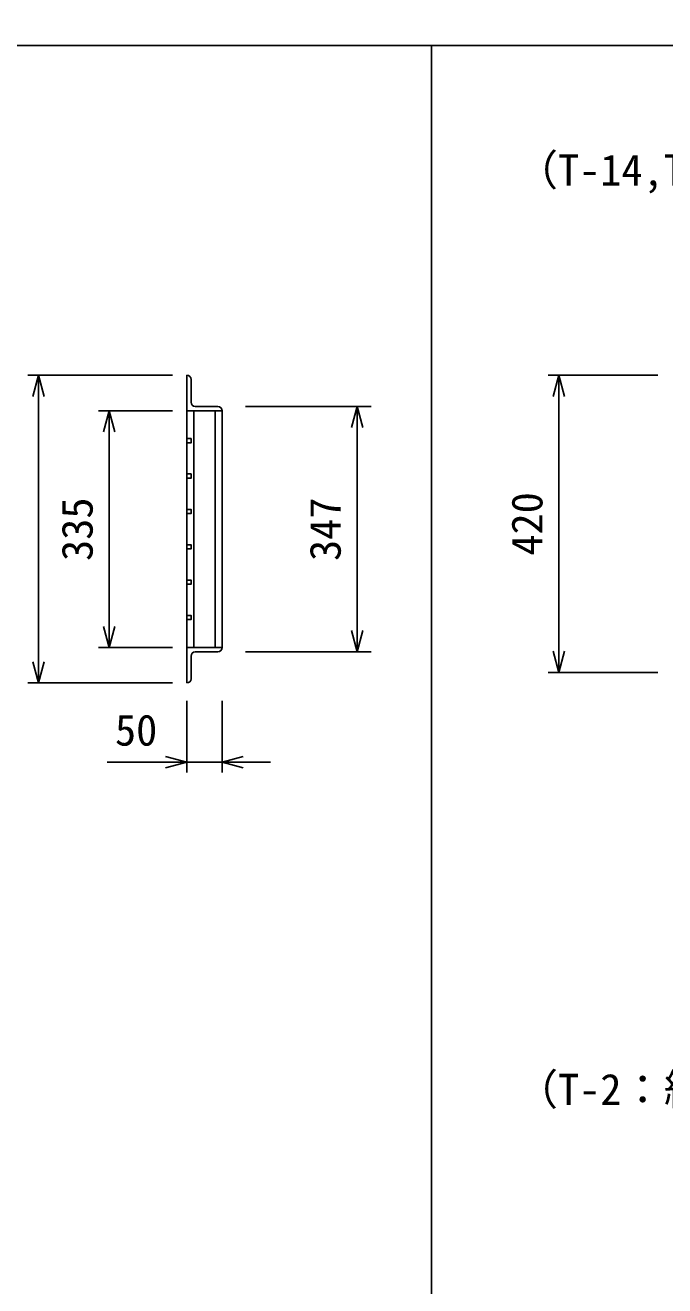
# Model space of a CAD drawing. Units: millimetres, scale not verified. Extents: x -25200 to 25200, y -8910 to 8910.
# Drawn here: x -11992 to -11087, y -3532 to -1750 of the extents above; entities that cross this region are included whole.
import ezdxf
from ezdxf.enums import TextEntityAlignment as Align

# ---------------------------------------------------------------- set-up
doc = ezdxf.new("R2010")
doc.units = ezdxf.units.MM
doc.header["$LTSCALE"] = 30
for name, color, linetype, lineweight in [('0-0_DIM', 7, 'Continuous', 25), ('0-2_HATCH', 6, 'Continuous', 25), ('0-6_TXT', 7, 'Continuous', 25)]:
    doc.layers.add(name, color=color, linetype=linetype, lineweight=lineweight)
doc.styles.add('ＭＳ ゴシック', font='')
doc.styles.get('ＭＳ ゴシック').set_extended_font_data('MS Gothic')

msp = doc.modelspace()

# ---------------------------------------------------------------- linework, layer by layer
at = {"layer": '0-0_DIM'}
for p, q in [((-11783.18, -2245.01), (-11988.18, -2245.01)), ((-11973.18, -2245.01), (-11973.18, -2680.01)), ((-11096.52, -2245.01), (-11251.52, -2245.01)), ((-11236.52, -2245.01), (-11236.52, -2665.01)), ((-11783.18, -2295.01), (-11888.18, -2295.01)), ((-11873.18, -2295.01), (-11873.18, -2630.01)), ((-11502.1, -2289.01), (-11680.18, -2289.01)), ((-11522.1, -2289.01), (-11522.1, -2636.01)), ((-11783.18, -2630.01), (-11888.18, -2630.01)), ((-11502.1, -2636.01), (-11680.18, -2636.01)), ((-11096.52, -2665.01), (-11251.52, -2665.01)), ((-11783.18, -2680.01), (-11988.18, -2680.01)), ((-11763.18, -2705.23), (-11763.18, -2806.82)), ((-11713.18, -2705.23), (-11713.18, -2806.82)), ((-11875.79, -2791.82), (-11763.18, -2791.82)), ((-11713.18, -2791.82), (-11763.18, -2791.82)), ((-11713.18, -2791.82), (-11644.71, -2791.82))]:
    msp.add_line(p, q, dxfattribs=at)
for points in [[(-11981.22, -2275.01), (-11973.18, -2245.01), (-11965.14, -2275.01)], [(-11244.56, -2275.01), (-11236.52, -2245.01), (-11228.48, -2275.01)], [(-11881.22, -2325.01), (-11873.18, -2295.01), (-11865.14, -2325.01)], [(-11530.14, -2319.01), (-11522.1, -2289.01), (-11514.07, -2319.01)], [(-11865.14, -2600.01), (-11873.18, -2630.01), (-11881.22, -2600.01)], [(-11514.07, -2606.01), (-11522.1, -2636.01), (-11530.14, -2606.01)], [(-11228.48, -2635.01), (-11236.52, -2665.01), (-11244.56, -2635.01)], [(-11965.14, -2650.01), (-11973.18, -2680.01), (-11981.22, -2650.01)], [(-11793.18, -2799.85), (-11763.18, -2791.82), (-11793.18, -2783.78)], [(-11683.18, -2783.78), (-11713.18, -2791.82), (-11683.18, -2799.85)]]:
    msp.add_lwpolyline(points, dxfattribs=at)
at = {"layer": '0-2_HATCH'}
for p, q in [((-11763.18, -2245.01), (-11763.18, -2295.01)), ((-11757.18, -2283.01), (-11757.18, -2251.01)), ((-11763.18, -2630.01), (-11763.18, -2295.01)), ((-11763.18, -2295.01), (-11713.18, -2295.01)), ((-11753.18, -2630.01), (-11753.18, -2295.01)), ((-11719.18, -2289.01), (-11751.18, -2289.01)), ((-11723.18, -2630.01), (-11723.18, -2295.01)), ((-11713.18, -2630.01), (-11713.18, -2295.01)), ((-11763.18, -2630.01), (-11713.18, -2630.01)), ((-11763.18, -2680.01), (-11763.18, -2630.01)), ((-11719.18, -2636.01), (-11751.18, -2636.01)), ((-11757.18, -2642.01), (-11757.18, -2674.01))]:
    msp.add_line(p, q, dxfattribs=at)
for points in [[(-11763.18, -2340.51), (-11763.18, -2334.51), (-11757.18, -2334.51), (-11757.18, -2340.51)], [(-11763.18, -2390.51), (-11763.18, -2384.51), (-11757.18, -2384.51), (-11757.18, -2390.51)], [(-11763.18, -2440.51), (-11763.18, -2434.51), (-11757.18, -2434.51), (-11757.18, -2440.51)], [(-11763.18, -2490.51), (-11763.18, -2484.51), (-11757.18, -2484.51), (-11757.18, -2490.51)], [(-11763.18, -2540.51), (-11763.18, -2534.51), (-11757.18, -2534.51), (-11757.18, -2540.51)], [(-11763.18, -2590.51), (-11763.18, -2584.51), (-11757.18, -2584.51), (-11757.18, -2590.51)]]:
    msp.add_lwpolyline(points, close=True, dxfattribs=at)
for centre, start, end in [((-11763.18, -2251.01), 0, 90), ((-11751.18, -2283.01), 180, 270), ((-11719.18, -2295.01), 0, 90), ((-11751.18, -2642.01), 90, 180), ((-11719.18, -2630.01), 270, 0), ((-11763.18, -2674.01), 270, 0)]:
    msp.add_arc(centre, 6, start, end, dxfattribs=at)
at = {"layer": '0-6_TXT'}
for points in [[(-13516.68, -1778.68), (-9316.68, -1778.68), (-9316.68, -1618.68), (-13516.68, -1618.68)], [(-13516.68, -7188.51), (-11416.68, -7188.51), (-11416.68, -1778.68), (-13516.68, -1778.68)], [(-11416.68, -7188.51), (-9316.68, -7188.51), (-9316.68, -1778.68), (-11416.68, -1778.68)]]:
    msp.add_lwpolyline(points, close=True, dxfattribs=at)

# ---------------------------------------------------------------- texts
at = {"layer": '0-0_DIM', "style": 'ＭＳ ゴシック'}
for s, p in [('（T-14,T-6：細目）', (-11297.66, -1989.82)), ('50', (-11864.81, -2781.82)), ('（T-2：細目）', (-11297.66, -3289.82))]:
    msp.add_text(s, height=43.99, dxfattribs=at).set_placement(p, align=Align.BOTTOM_LEFT)
for s, p in [('335', (-11883.18, -2507.51)), ('347', (-11532.1, -2507.51)), ('420', (-11246.52, -2500.01))]:
    msp.add_text(s, height=43.99, rotation=90, dxfattribs=at).set_placement(p, align=Align.BOTTOM_LEFT)

doc.saveas('drawing.dxf')
